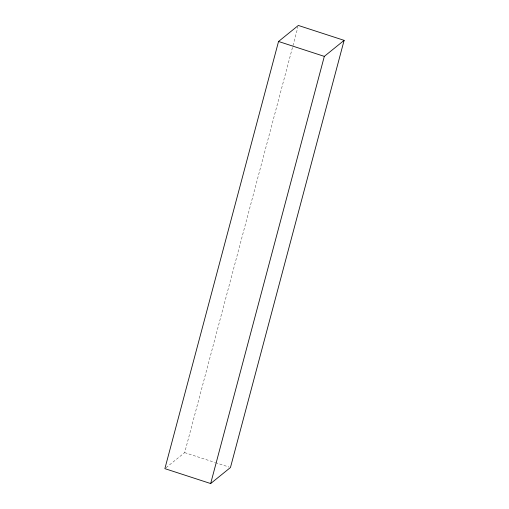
<?xml version="1.0" encoding="UTF-8"?>
<svg xmlns="http://www.w3.org/2000/svg" width="509" height="509" viewBox="0 0 509 509"><rect width="100%" height="100%" fill="white"/><g stroke="black" fill="none" stroke-linecap="round" stroke-linejoin="round"><path stroke-width="0.38" stroke-dasharray="2.54 1.91" d="M166.08 467.676L184.678 452.616L297.93 26.99M184.678 452.616L214.696 462.388M215.447 462.636L228.961 467.033"/><path stroke-width="0.76" d="M278.544 41.477L164.878 468.643L210.662 483.55L230.456 467.523L344.122 40.357L298.338 25.45L278.544 41.477L324.322 56.384L344.122 40.357M210.662 483.55L324.322 56.384"/></g></svg>
